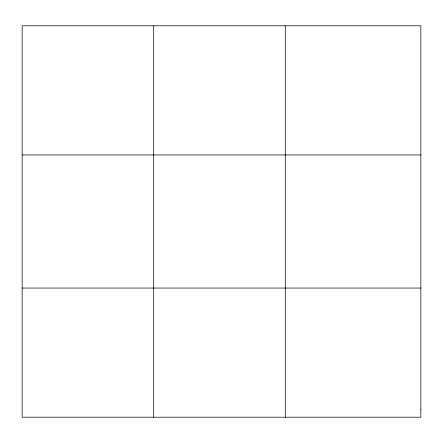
<?xml version="1.0" encoding="UTF-8"?>
<svg xmlns="http://www.w3.org/2000/svg" width="443" height="443" viewBox="0 0 443 443"><rect width="100%" height="100%" fill="white"/><g stroke="black" fill="none" stroke-linecap="round" stroke-linejoin="round"><path stroke-width="0.66" d="M153.721 417.212L153.721 25.788M285.292 417.212L285.292 25.788M22.15 154.956L420.85 154.956M22.15 288.044L420.85 288.044M420.85 409.614L420.85 417.212L22.15 417.212L22.15 25.788L420.85 25.788L420.85 409.614"/></g></svg>
